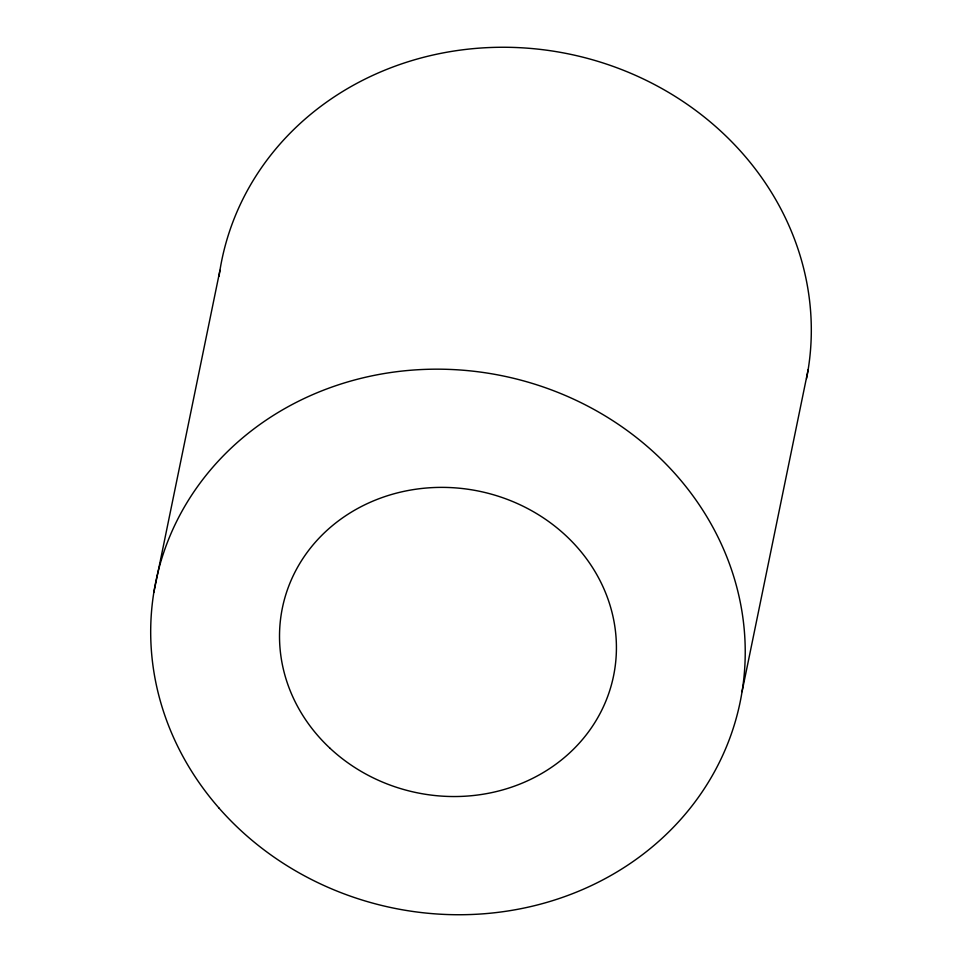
<?xml version="1.0" encoding="UTF-8"?>
<svg xmlns="http://www.w3.org/2000/svg" width="962" height="962" viewBox="0 0 962 962"><rect width="100%" height="100%" fill="white"/><g stroke="black" fill="none" stroke-linecap="round" stroke-linejoin="round"><path stroke-width="1.44" d="M153.872 592.231L219.949 270.322M742.051 691.678L808.128 369.769M219.059 276.214A298.304 271.657 11.6 0 1 559.018 52.104A298.304 271.657 11.6 0 1 806.541 378.571M218.951 808.008A298.304 271.657 11.6 0 0 726.611 746.356A298.304 271.657 11.6 0 0 398.328 371.5A298.304 271.657 11.6 0 0 218.951 808.008M330.122 748.352A169.035 153.944 11.6 0 0 611.135 685.858A169.035 153.944 11.6 0 0 402.633 491.642A169.035 153.944 11.6 0 0 330.122 748.352"/></g></svg>
